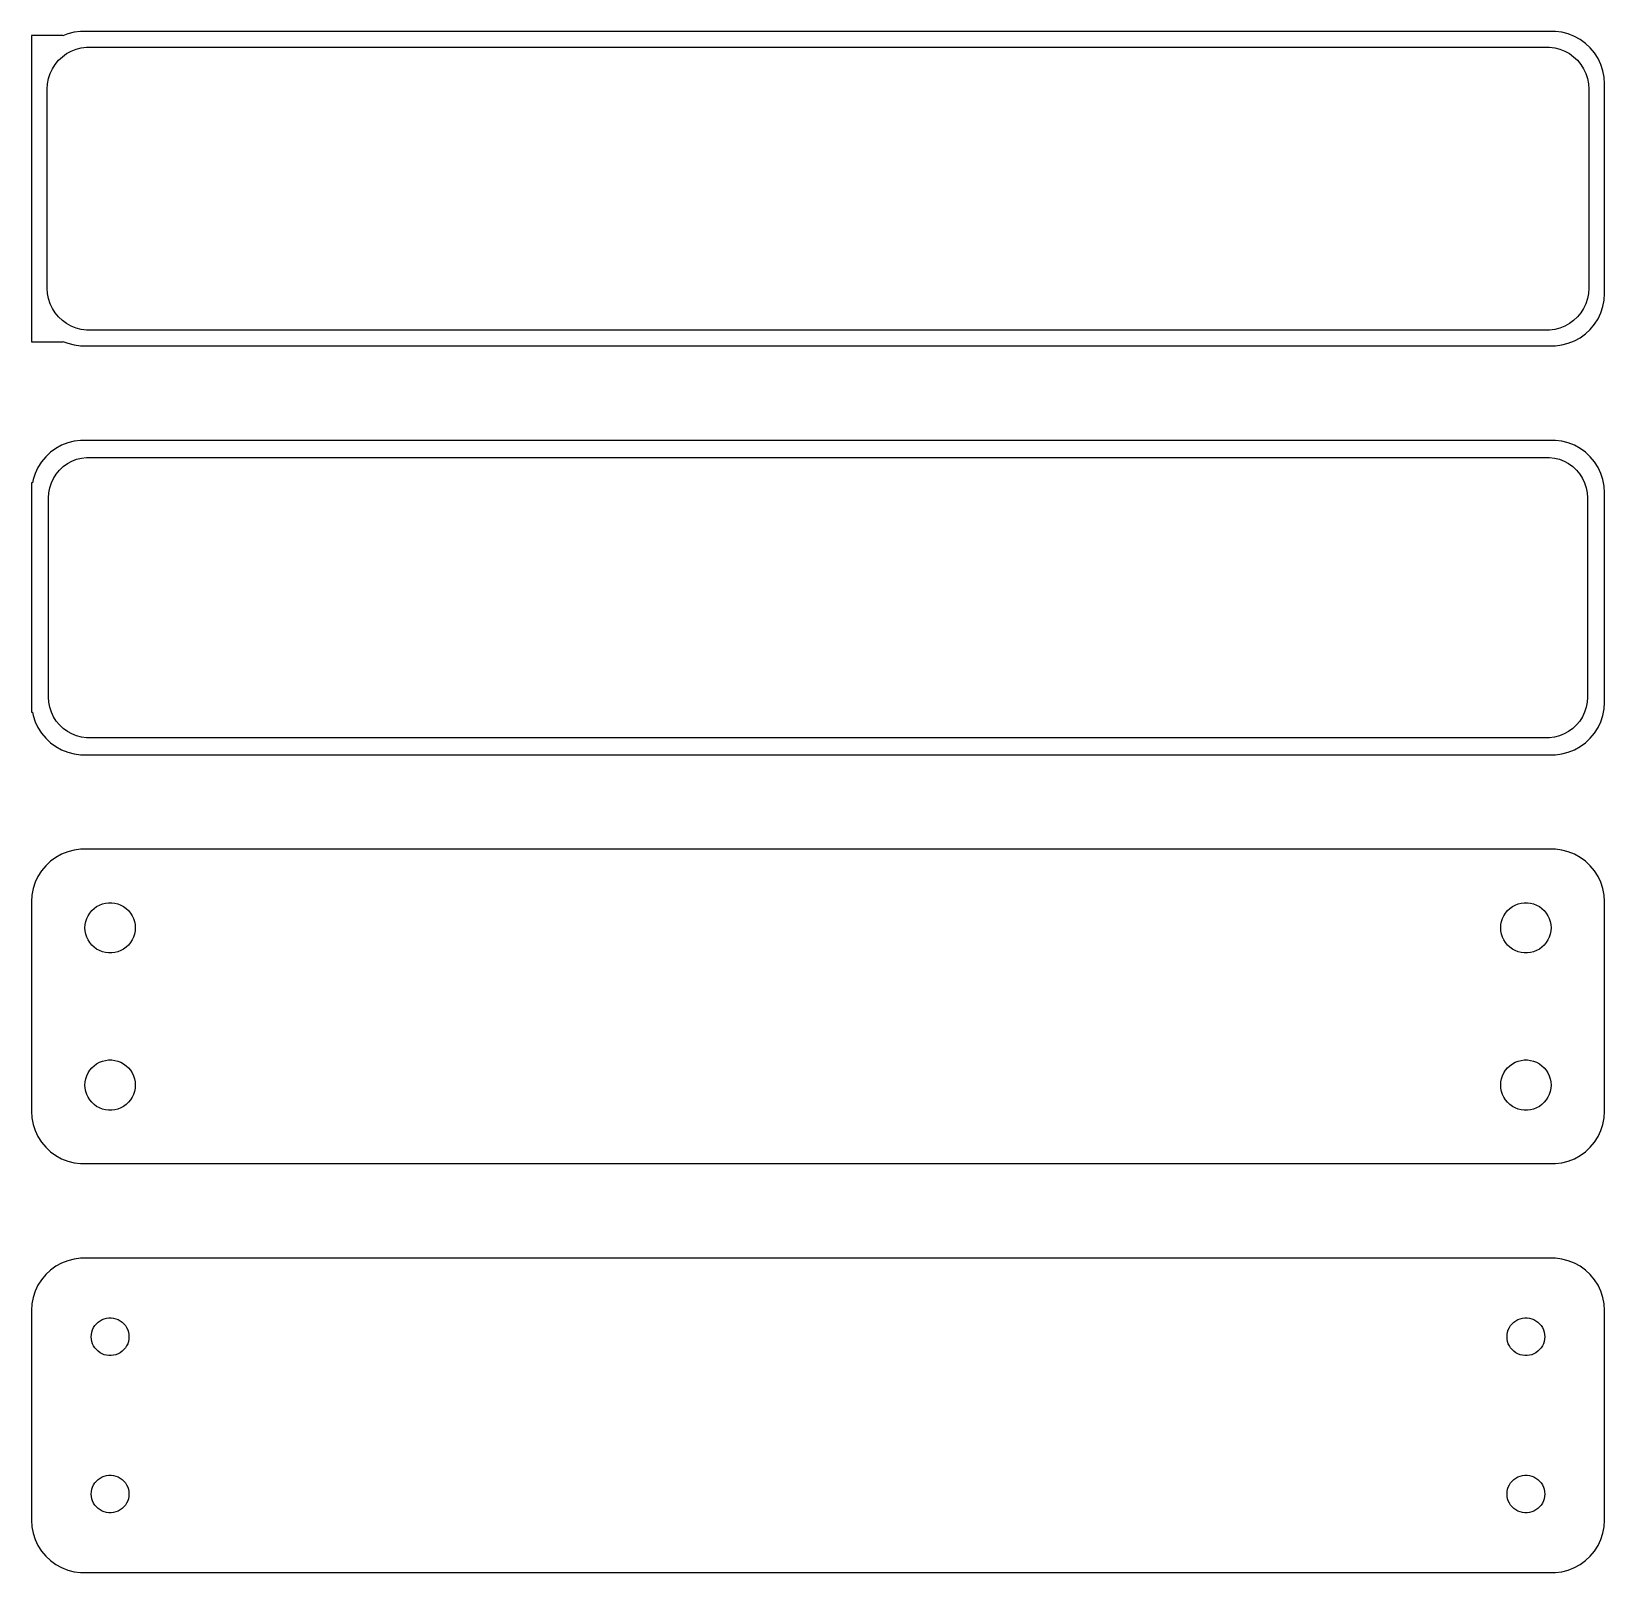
# Model space of a CAD drawing. Header units: metres. Extents: x -75 to 75, y 102 to 249.
import ezdxf

# ---------------------------------------------------------------- set-up
doc = ezdxf.new("R2010")
doc.units = ezdxf.units.M

msp = doc.modelspace()

# ---------------------------------------------------------------- linework, layer by layer
for p, q in [((-72, 248.615), (-75, 248.615)), ((-75, 248.615), (-75, 219.385)), ((-71.5451, 248.755), (-72, 248.575)), ((-72, 248.575), (-72, 248.615)), ((-70.9369, 248.911), (-71.5451, 248.755)), ((-70.3139, 248.99), (-70.9369, 248.911)), ((70.3139, 248.99), (-70.3139, 248.99)), ((70.9369, 248.911), (70.3139, 248.99)), ((71.5451, 248.755), (70.9369, 248.911)), ((72.1289, 248.524), (71.5451, 248.755)), ((72.6791, 248.222), (72.1289, 248.524)), ((73.1871, 247.853), (72.6791, 248.222)), ((73.6448, 247.423), (73.1871, 247.853)), ((-72.7361, 245.851), (-72.4159, 246.238)), ((-72.4159, 246.238), (-72.0497, 246.582)), ((-72.0497, 246.582), (-71.6433, 246.877)), ((-71.6433, 246.877), (-71.2031, 247.119)), ((-71.2031, 247.119), (-70.7361, 247.304)), ((-70.7361, 247.304), (-70.2495, 247.429)), ((-70.2495, 247.429), (-69.7512, 247.492)), ((-69.7512, 247.492), (69.7512, 247.492)), ((69.7512, 247.492), (70.2495, 247.429)), ((70.2495, 247.429), (70.7361, 247.304)), ((70.7361, 247.304), (71.2031, 247.119)), ((71.2031, 247.119), (71.6433, 246.877)), ((71.6433, 246.877), (72.0497, 246.582)), ((72.0497, 246.582), (72.4159, 246.238)), ((72.4159, 246.238), (72.7361, 245.851)), ((74.0451, 246.939), (73.6448, 247.423)), ((74.3815, 246.409), (74.0451, 246.939)), ((74.6489, 245.841), (74.3815, 246.409)), ((-73.3743, 244.495), (-73.2191, 244.972)), ((-73.2191, 244.972), (-73.0052, 245.427)), ((-73.0052, 245.427), (-72.7361, 245.851)), ((72.7361, 245.851), (73.0052, 245.427)), ((73.0052, 245.427), (73.2191, 244.972)), ((73.2191, 244.972), (73.3743, 244.495)), ((74.8429, 245.243), (74.6489, 245.841)), ((74.9606, 244.627), (74.8429, 245.243)), ((75, 244), (74.9606, 244.627)), ((-73.5, 243.5), (-73.4685, 244.001)), ((-73.5, 224.5), (-73.5, 243.5)), ((-73.4685, 244.001), (-73.3743, 244.495)), ((73.3743, 244.495), (73.4685, 244.001)), ((73.4685, 244.001), (73.5, 243.5)), ((73.5, 243.5), (73.5, 224.5)), ((75, 224), (75, 244)), ((-73.4685, 223.999), (-73.5, 224.5)), ((-73.3743, 223.505), (-73.4685, 223.999)), ((-73.2191, 223.028), (-73.3743, 223.505)), ((73.3743, 223.505), (73.2191, 223.028)), ((73.4685, 223.999), (73.3743, 223.505)), ((73.5, 224.5), (73.4685, 223.999)), ((74.9606, 223.373), (75, 224)), ((-73.0052, 222.573), (-73.2191, 223.028)), ((-72.7361, 222.149), (-73.0052, 222.573)), ((-72.4159, 221.762), (-72.7361, 222.149)), ((72.7361, 222.149), (72.4159, 221.762)), ((73.0052, 222.573), (72.7361, 222.149)), ((73.2191, 223.028), (73.0052, 222.573)), ((74.3815, 221.591), (74.6489, 222.159)), ((74.6489, 222.159), (74.8429, 222.757)), ((74.8429, 222.757), (74.9606, 223.373)), ((-72.0497, 221.418), (-72.4159, 221.762)), ((-71.6433, 221.123), (-72.0497, 221.418)), ((-71.2031, 220.881), (-71.6433, 221.123)), ((-70.7361, 220.696), (-71.2031, 220.881)), ((-70.2495, 220.571), (-70.7361, 220.696)), ((-69.7512, 220.508), (-70.2495, 220.571)), ((69.7512, 220.508), (-69.7512, 220.508)), ((70.2495, 220.571), (69.7512, 220.508)), ((70.7361, 220.696), (70.2495, 220.571)), ((71.2031, 220.881), (70.7361, 220.696)), ((71.6433, 221.123), (71.2031, 220.881)), ((72.0497, 221.418), (71.6433, 221.123)), ((72.4159, 221.762), (72.0497, 221.418)), ((73.1871, 220.147), (73.6448, 220.577)), ((73.6448, 220.577), (74.0451, 221.061)), ((74.0451, 221.061), (74.3815, 221.591)), ((-75, 219.385), (-72, 219.385)), ((-72, 219.385), (-72, 219.425)), ((-72, 219.425), (-71.5451, 219.245)), ((-71.5451, 219.245), (-70.9369, 219.089)), ((-70.9369, 219.089), (-70.3139, 219.01)), ((-70.3139, 219.01), (70.3139, 219.01)), ((70.3139, 219.01), (70.9369, 219.089)), ((70.9369, 219.089), (71.5451, 219.245)), ((71.5451, 219.245), (72.1289, 219.476)), ((72.1289, 219.476), (72.6791, 219.778)), ((72.6791, 219.778), (73.1871, 220.147)), ((-73.1871, 208.853), (-73.6448, 208.423)), ((-72.6791, 209.222), (-73.1871, 208.853)), ((-72.1289, 209.524), (-72.6791, 209.222)), ((-71.5451, 209.755), (-72.1289, 209.524)), ((-70.9369, 209.911), (-71.5451, 209.755)), ((-70.3139, 209.99), (-70.9369, 209.911)), ((70.3139, 209.99), (-70.3139, 209.99)), ((70.9369, 209.911), (70.3139, 209.99)), ((71.5451, 209.755), (70.9369, 209.911)), ((72.1289, 209.524), (71.5451, 209.755)), ((72.6791, 209.222), (72.1289, 209.524)), ((73.1871, 208.853), (72.6791, 209.222)), ((73.6448, 208.423), (73.1871, 208.853)), ((-74.3815, 207.409), (-74.6489, 206.841)), ((-74.0451, 207.939), (-74.3815, 207.409)), ((-73.6448, 208.423), (-74.0451, 207.939)), ((-72.633, 206.776), (-72.323, 207.151)), ((-72.323, 207.151), (-71.9685, 207.484)), ((-71.9685, 207.484), (-71.5751, 207.77)), ((-71.5751, 207.77), (-71.1489, 208.004)), ((-71.1489, 208.004), (-70.6967, 208.183)), ((-70.6967, 208.183), (-70.2256, 208.304)), ((-70.2256, 208.304), (-69.7432, 208.365)), ((-69.7432, 208.365), (69.7432, 208.365)), ((69.7432, 208.365), (70.2256, 208.304)), ((70.2256, 208.304), (70.6967, 208.183)), ((70.6967, 208.183), (71.1489, 208.004)), ((71.1489, 208.004), (71.5751, 207.77)), ((71.5751, 207.77), (71.9685, 207.484)), ((71.9685, 207.484), (72.323, 207.151)), ((72.323, 207.151), (72.633, 206.776)), ((74.0451, 207.939), (73.6448, 208.423)), ((74.3815, 207.409), (74.0451, 207.939)), ((74.6489, 206.841), (74.3815, 207.409)), ((-74.9, 205.944), (-75, 205.944)), ((-75, 205.944), (-75, 184.056)), ((-74.8429, 206.243), (-74.9, 205.944)), ((-74.6489, 206.841), (-74.8429, 206.243)), ((-73.251, 205.463), (-73.1007, 205.926)), ((-73.1007, 205.926), (-72.8936, 206.366)), ((-72.8936, 206.366), (-72.633, 206.776)), ((72.633, 206.776), (72.8936, 206.366)), ((72.8936, 206.366), (73.1007, 205.926)), ((73.1007, 205.926), (73.251, 205.463)), ((74.8429, 206.243), (74.6489, 206.841)), ((74.9606, 205.627), (74.8429, 206.243)), ((75, 205), (74.9606, 205.627)), ((-73.3726, 204.5), (-73.3421, 204.985)), ((-73.3726, 185.5), (-73.3726, 204.5)), ((-73.3421, 204.985), (-73.251, 205.463)), ((73.251, 205.463), (73.3421, 204.985)), ((73.3421, 204.985), (73.3726, 204.5)), ((73.3726, 204.5), (73.3726, 185.5)), ((75, 185), (75, 205)), ((-73.3421, 185.015), (-73.3726, 185.5)), ((-73.251, 184.537), (-73.3421, 185.015)), ((-73.1007, 184.074), (-73.251, 184.537)), ((73.251, 184.537), (73.1007, 184.074)), ((73.3421, 185.015), (73.251, 184.537)), ((73.3726, 185.5), (73.3421, 185.015)), ((74.9606, 184.373), (75, 185)), ((-75, 184.056), (-74.9, 184.056)), ((-74.9, 184.056), (-74.8429, 183.757)), ((-74.8429, 183.757), (-74.6489, 183.159)), ((-74.6489, 183.159), (-74.3815, 182.591)), ((-72.8936, 183.634), (-73.1007, 184.074)), ((-72.633, 183.224), (-72.8936, 183.634)), ((-72.323, 182.849), (-72.633, 183.224)), ((72.633, 183.224), (72.323, 182.849)), ((72.8936, 183.634), (72.633, 183.224)), ((73.1007, 184.074), (72.8936, 183.634)), ((74.3815, 182.591), (74.6489, 183.159)), ((74.6489, 183.159), (74.8429, 183.757)), ((74.8429, 183.757), (74.9606, 184.373)), ((-74.3815, 182.591), (-74.0451, 182.061)), ((-74.0451, 182.061), (-73.6448, 181.577)), ((-73.6448, 181.577), (-73.1871, 181.147)), ((-71.9685, 182.516), (-72.323, 182.849)), ((-71.5751, 182.23), (-71.9685, 182.516)), ((-71.1489, 181.996), (-71.5751, 182.23)), ((-70.6967, 181.817), (-71.1489, 181.996)), ((-70.2256, 181.696), (-70.6967, 181.817)), ((-69.7432, 181.635), (-70.2256, 181.696)), ((69.7432, 181.635), (-69.7432, 181.635)), ((70.2256, 181.696), (69.7432, 181.635)), ((70.6967, 181.817), (70.2256, 181.696)), ((71.1489, 181.996), (70.6967, 181.817)), ((71.5751, 182.23), (71.1489, 181.996)), ((71.9685, 182.516), (71.5751, 182.23)), ((72.323, 182.849), (71.9685, 182.516)), ((73.1871, 181.147), (73.6448, 181.577)), ((73.6448, 181.577), (74.0451, 182.061)), ((74.0451, 182.061), (74.3815, 182.591)), ((-73.1871, 181.147), (-72.6791, 180.778)), ((-72.6791, 180.778), (-72.1289, 180.476)), ((-72.1289, 180.476), (-71.5451, 180.245)), ((-71.5451, 180.245), (-70.9369, 180.089)), ((-70.9369, 180.089), (-70.3139, 180.01)), ((-70.3139, 180.01), (70.3139, 180.01)), ((70.3139, 180.01), (70.9369, 180.089)), ((70.9369, 180.089), (71.5451, 180.245)), ((71.5451, 180.245), (72.1289, 180.476)), ((72.1289, 180.476), (72.6791, 180.778)), ((72.6791, 180.778), (73.1871, 181.147)), ((-73.1871, 169.853), (-73.6448, 169.423)), ((-72.6791, 170.222), (-73.1871, 169.853)), ((-72.1289, 170.524), (-72.6791, 170.222)), ((-71.5451, 170.755), (-72.1289, 170.524)), ((-70.9369, 170.911), (-71.5451, 170.755)), ((-70.3139, 170.99), (-70.9369, 170.911)), ((70.3139, 170.99), (-70.3139, 170.99)), ((70.9369, 170.911), (70.3139, 170.99)), ((71.5451, 170.755), (70.9369, 170.911)), ((72.1289, 170.524), (71.5451, 170.755)), ((72.6791, 170.222), (72.1289, 170.524)), ((73.1871, 169.853), (72.6791, 170.222)), ((73.6448, 169.423), (73.1871, 169.853)), ((-74.3815, 168.409), (-74.6489, 167.841)), ((-74.0451, 168.939), (-74.3815, 168.409)), ((-73.6448, 169.423), (-74.0451, 168.939)), ((74.0451, 168.939), (73.6448, 169.423)), ((74.3815, 168.409), (74.0451, 168.939)), ((74.6489, 167.841), (74.3815, 168.409)), ((-74.9606, 166.627), (-75, 166)), ((-74.8429, 167.243), (-74.9606, 166.627)), ((-74.6489, 167.841), (-74.8429, 167.243)), ((74.8429, 167.243), (74.6489, 167.841)), ((74.9606, 166.627), (74.8429, 167.243)), ((75, 166), (74.9606, 166.627)), ((-75, 166), (-75, 146)), ((-69.4416, 164.911), (-69.2495, 165.143)), ((-69.2495, 165.143), (-69.0298, 165.349)), ((-69.0298, 165.349), (-68.786, 165.526)), ((-68.786, 165.526), (-68.5219, 165.672)), ((-68.5219, 165.672), (-68.2416, 165.783)), ((-68.2416, 165.783), (-67.9497, 165.857)), ((-67.9497, 165.857), (-67.6507, 165.895)), ((-67.6507, 165.895), (-67.3493, 165.895)), ((-67.3493, 165.895), (-67.0503, 165.857)), ((-67.0503, 165.857), (-66.7584, 165.783)), ((-66.7584, 165.783), (-66.4781, 165.672)), ((-66.4781, 165.672), (-66.214, 165.526)), ((-66.214, 165.526), (-65.9702, 165.349)), ((-65.9702, 165.349), (-65.7505, 165.143)), ((-65.7505, 165.143), (-65.5583, 164.911)), ((65.5583, 164.911), (65.7505, 165.143)), ((65.7505, 165.143), (65.9702, 165.349)), ((65.9702, 165.349), (66.214, 165.526)), ((66.214, 165.526), (66.4781, 165.672)), ((66.4781, 165.672), (66.7584, 165.783)), ((66.7584, 165.783), (67.0503, 165.857)), ((67.0503, 165.857), (67.3493, 165.895)), ((67.3493, 165.895), (67.6507, 165.895)), ((67.6507, 165.895), (67.9497, 165.857)), ((67.9497, 165.857), (68.2416, 165.783)), ((68.2416, 165.783), (68.5219, 165.672)), ((68.5219, 165.672), (68.786, 165.526)), ((68.786, 165.526), (69.0298, 165.349)), ((69.0298, 165.349), (69.2495, 165.143)), ((69.2495, 165.143), (69.4416, 164.911)), ((75, 146), (75, 166)), ((-69.9, 163.5), (-69.8811, 163.801)), ((-69.8811, 163.199), (-69.9, 163.5)), ((-69.8811, 163.801), (-69.8246, 164.097)), ((-69.8246, 164.097), (-69.7315, 164.383)), ((-69.7315, 164.383), (-69.6031, 164.656)), ((-69.6031, 164.656), (-69.4416, 164.911)), ((-65.5583, 164.911), (-65.3969, 164.656)), ((-65.3969, 164.656), (-65.2685, 164.383)), ((-65.2685, 164.383), (-65.1754, 164.097)), ((-65.1754, 164.097), (-65.1189, 163.801)), ((-65.1189, 163.801), (-65.1, 163.5)), ((-65.1, 163.5), (-65.1189, 163.199)), ((65.1, 163.5), (65.1189, 163.801)), ((65.1189, 163.199), (65.1, 163.5)), ((65.1189, 163.801), (65.1754, 164.097)), ((65.1754, 164.097), (65.2685, 164.383)), ((65.2685, 164.383), (65.3969, 164.656)), ((65.3969, 164.656), (65.5583, 164.911)), ((69.4416, 164.911), (69.6031, 164.656)), ((69.6031, 164.656), (69.7315, 164.383)), ((69.7315, 164.383), (69.8246, 164.097)), ((69.8246, 164.097), (69.8811, 163.801)), ((69.8811, 163.801), (69.9, 163.5)), ((69.9, 163.5), (69.8811, 163.199)), ((-69.8246, 162.903), (-69.8811, 163.199)), ((-69.7315, 162.617), (-69.8246, 162.903)), ((-69.6031, 162.344), (-69.7315, 162.617)), ((-69.4416, 162.089), (-69.6031, 162.344)), ((-69.2495, 161.857), (-69.4416, 162.089)), ((-65.5583, 162.089), (-65.7505, 161.857)), ((-65.3969, 162.344), (-65.5583, 162.089)), ((-65.2685, 162.617), (-65.3969, 162.344)), ((-65.1754, 162.903), (-65.2685, 162.617)), ((-65.1189, 163.199), (-65.1754, 162.903)), ((65.1754, 162.903), (65.1189, 163.199)), ((65.2685, 162.617), (65.1754, 162.903)), ((65.3969, 162.344), (65.2685, 162.617)), ((65.5583, 162.089), (65.3969, 162.344)), ((65.7505, 161.857), (65.5583, 162.089)), ((69.4416, 162.089), (69.2495, 161.857)), ((69.6031, 162.344), (69.4416, 162.089)), ((69.7315, 162.617), (69.6031, 162.344)), ((69.8246, 162.903), (69.7315, 162.617)), ((69.8811, 163.199), (69.8246, 162.903)), ((-69.0298, 161.651), (-69.2495, 161.857)), ((-68.786, 161.474), (-69.0298, 161.651)), ((-68.5219, 161.328), (-68.786, 161.474)), ((-68.2416, 161.217), (-68.5219, 161.328)), ((-67.9497, 161.143), (-68.2416, 161.217)), ((-67.6507, 161.105), (-67.9497, 161.143)), ((-67.3493, 161.105), (-67.6507, 161.105)), ((-67.0503, 161.143), (-67.3493, 161.105)), ((-66.7584, 161.217), (-67.0503, 161.143)), ((-66.4781, 161.328), (-66.7584, 161.217)), ((-66.214, 161.474), (-66.4781, 161.328)), ((-65.9702, 161.651), (-66.214, 161.474)), ((-65.7505, 161.857), (-65.9702, 161.651)), ((65.9702, 161.651), (65.7505, 161.857)), ((66.214, 161.474), (65.9702, 161.651)), ((66.4781, 161.328), (66.214, 161.474)), ((66.7584, 161.217), (66.4781, 161.328)), ((67.0503, 161.143), (66.7584, 161.217)), ((67.3493, 161.105), (67.0503, 161.143)), ((67.6507, 161.105), (67.3493, 161.105)), ((67.9497, 161.143), (67.6507, 161.105)), ((68.2416, 161.217), (67.9497, 161.143)), ((68.5219, 161.328), (68.2416, 161.217)), ((68.786, 161.474), (68.5219, 161.328)), ((69.0298, 161.651), (68.786, 161.474)), ((69.2495, 161.857), (69.0298, 161.651)), ((-69.4416, 149.911), (-69.2495, 150.143)), ((-69.2495, 150.143), (-69.0298, 150.349)), ((-69.0298, 150.349), (-68.786, 150.526)), ((-68.786, 150.526), (-68.5219, 150.672)), ((-68.5219, 150.672), (-68.2416, 150.783)), ((-68.2416, 150.783), (-67.9497, 150.857)), ((-67.9497, 150.857), (-67.6507, 150.895)), ((-67.6507, 150.895), (-67.3493, 150.895)), ((-67.3493, 150.895), (-67.0503, 150.857)), ((-67.0503, 150.857), (-66.7584, 150.783)), ((-66.7584, 150.783), (-66.4781, 150.672)), ((-66.4781, 150.672), (-66.214, 150.526)), ((-66.214, 150.526), (-65.9702, 150.349)), ((-65.9702, 150.349), (-65.7505, 150.143)), ((-65.7505, 150.143), (-65.5583, 149.911)), ((65.5583, 149.911), (65.7505, 150.143)), ((65.7505, 150.143), (65.9702, 150.349)), ((65.9702, 150.349), (66.214, 150.526)), ((66.214, 150.526), (66.4781, 150.672)), ((66.4781, 150.672), (66.7584, 150.783)), ((66.7584, 150.783), (67.0503, 150.857)), ((67.0503, 150.857), (67.3493, 150.895)), ((67.3493, 150.895), (67.6507, 150.895)), ((67.6507, 150.895), (67.9497, 150.857)), ((67.9497, 150.857), (68.2416, 150.783)), ((68.2416, 150.783), (68.5219, 150.672)), ((68.5219, 150.672), (68.786, 150.526)), ((68.786, 150.526), (69.0298, 150.349)), ((69.0298, 150.349), (69.2495, 150.143)), ((69.2495, 150.143), (69.4416, 149.911)), ((-69.9, 148.5), (-69.8811, 148.801)), ((-69.8811, 148.199), (-69.9, 148.5)), ((-69.8811, 148.801), (-69.8246, 149.097)), ((-69.8246, 149.097), (-69.7315, 149.383)), ((-69.7315, 149.383), (-69.6031, 149.656)), ((-69.6031, 149.656), (-69.4416, 149.911)), ((-65.5583, 149.911), (-65.3969, 149.656)), ((-65.3969, 149.656), (-65.2685, 149.383)), ((-65.2685, 149.383), (-65.1754, 149.097)), ((-65.1754, 149.097), (-65.1189, 148.801)), ((-65.1189, 148.801), (-65.1, 148.5)), ((-65.1, 148.5), (-65.1189, 148.199)), ((65.1, 148.5), (65.1189, 148.801)), ((65.1189, 148.199), (65.1, 148.5)), ((65.1189, 148.801), (65.1754, 149.097)), ((65.1754, 149.097), (65.2685, 149.383)), ((65.2685, 149.383), (65.3969, 149.656)), ((65.3969, 149.656), (65.5583, 149.911)), ((69.4416, 149.911), (69.6031, 149.656)), ((69.6031, 149.656), (69.7315, 149.383)), ((69.7315, 149.383), (69.8246, 149.097)), ((69.8246, 149.097), (69.8811, 148.801)), ((69.8811, 148.801), (69.9, 148.5)), ((69.9, 148.5), (69.8811, 148.199)), ((-69.8246, 147.903), (-69.8811, 148.199)), ((-69.7315, 147.617), (-69.8246, 147.903)), ((-69.6031, 147.344), (-69.7315, 147.617)), ((-69.4416, 147.089), (-69.6031, 147.344)), ((-69.2495, 146.857), (-69.4416, 147.089)), ((-65.5583, 147.089), (-65.7505, 146.857)), ((-65.3969, 147.344), (-65.5583, 147.089)), ((-65.2685, 147.617), (-65.3969, 147.344)), ((-65.1754, 147.903), (-65.2685, 147.617)), ((-65.1189, 148.199), (-65.1754, 147.903)), ((65.1754, 147.903), (65.1189, 148.199)), ((65.2685, 147.617), (65.1754, 147.903)), ((65.3969, 147.344), (65.2685, 147.617)), ((65.5583, 147.089), (65.3969, 147.344)), ((65.7505, 146.857), (65.5583, 147.089)), ((69.4416, 147.089), (69.2495, 146.857)), ((69.6031, 147.344), (69.4416, 147.089)), ((69.7315, 147.617), (69.6031, 147.344)), ((69.8246, 147.903), (69.7315, 147.617)), ((69.8811, 148.199), (69.8246, 147.903)), ((-75, 146), (-74.9606, 145.373)), ((-69.0298, 146.651), (-69.2495, 146.857)), ((-68.786, 146.474), (-69.0298, 146.651)), ((-68.5219, 146.328), (-68.786, 146.474)), ((-68.2416, 146.217), (-68.5219, 146.328)), ((-67.9497, 146.143), (-68.2416, 146.217)), ((-67.6507, 146.105), (-67.9497, 146.143)), ((-67.3493, 146.105), (-67.6507, 146.105)), ((-67.0503, 146.143), (-67.3493, 146.105)), ((-66.7584, 146.217), (-67.0503, 146.143)), ((-66.4781, 146.328), (-66.7584, 146.217)), ((-66.214, 146.474), (-66.4781, 146.328)), ((-65.9702, 146.651), (-66.214, 146.474)), ((-65.7505, 146.857), (-65.9702, 146.651)), ((65.9702, 146.651), (65.7505, 146.857)), ((66.214, 146.474), (65.9702, 146.651)), ((66.4781, 146.328), (66.214, 146.474)), ((66.7584, 146.217), (66.4781, 146.328)), ((67.0503, 146.143), (66.7584, 146.217)), ((67.3493, 146.105), (67.0503, 146.143)), ((67.6507, 146.105), (67.3493, 146.105)), ((67.9497, 146.143), (67.6507, 146.105)), ((68.2416, 146.217), (67.9497, 146.143)), ((68.5219, 146.328), (68.2416, 146.217)), ((68.786, 146.474), (68.5219, 146.328)), ((69.0298, 146.651), (68.786, 146.474)), ((69.2495, 146.857), (69.0298, 146.651)), ((74.9606, 145.373), (75, 146)), ((-74.9606, 145.373), (-74.8429, 144.757)), ((-74.8429, 144.757), (-74.6489, 144.159)), ((-74.6489, 144.159), (-74.3815, 143.591)), ((74.3815, 143.591), (74.6489, 144.159)), ((74.6489, 144.159), (74.8429, 144.757)), ((74.8429, 144.757), (74.9606, 145.373)), ((-74.3815, 143.591), (-74.0451, 143.061)), ((-74.0451, 143.061), (-73.6448, 142.577)), ((-73.6448, 142.577), (-73.1871, 142.147)), ((73.1871, 142.147), (73.6448, 142.577)), ((73.6448, 142.577), (74.0451, 143.061)), ((74.0451, 143.061), (74.3815, 143.591)), ((-73.1871, 142.147), (-72.6791, 141.778)), ((-72.6791, 141.778), (-72.1289, 141.476)), ((-72.1289, 141.476), (-71.5451, 141.245)), ((-71.5451, 141.245), (-70.9369, 141.089)), ((-70.9369, 141.089), (-70.3139, 141.01)), ((-70.3139, 141.01), (70.3139, 141.01)), ((70.3139, 141.01), (70.9369, 141.089)), ((70.9369, 141.089), (71.5451, 141.245)), ((71.5451, 141.245), (72.1289, 141.476)), ((72.1289, 141.476), (72.6791, 141.778)), ((72.6791, 141.778), (73.1871, 142.147)), ((-73.1871, 130.853), (-73.6448, 130.423)), ((-72.6791, 131.222), (-73.1871, 130.853)), ((-72.1289, 131.524), (-72.6791, 131.222)), ((-71.5451, 131.755), (-72.1289, 131.524)), ((-70.9369, 131.911), (-71.5451, 131.755)), ((-70.3139, 131.99), (-70.9369, 131.911)), ((70.3139, 131.99), (-70.3139, 131.99)), ((70.9369, 131.911), (70.3139, 131.99)), ((71.5451, 131.755), (70.9369, 131.911)), ((72.1289, 131.524), (71.5451, 131.755)), ((72.6791, 131.222), (72.1289, 131.524)), ((73.1871, 130.853), (72.6791, 131.222)), ((73.6448, 130.423), (73.1871, 130.853)), ((-74.3815, 129.409), (-74.6489, 128.841)), ((-74.0451, 129.939), (-74.3815, 129.409)), ((-73.6448, 130.423), (-74.0451, 129.939)), ((74.0451, 129.939), (73.6448, 130.423)), ((74.3815, 129.409), (74.0451, 129.939)), ((74.6489, 128.841), (74.3815, 129.409)), ((-74.9606, 127.627), (-75, 127)), ((-74.8429, 128.243), (-74.9606, 127.627)), ((-74.6489, 128.841), (-74.8429, 128.243)), ((74.8429, 128.243), (74.6489, 128.841)), ((74.9606, 127.627), (74.8429, 128.243)), ((75, 127), (74.9606, 127.627)), ((-75, 127), (-75, 107)), ((-68.6474, 125.887), (-68.4645, 126.02)), ((-68.4645, 126.02), (-68.2664, 126.129)), ((-68.2664, 126.129), (-68.0562, 126.212)), ((-68.0562, 126.212), (-67.8373, 126.268)), ((-67.8373, 126.268), (-67.613, 126.296)), ((-67.613, 126.296), (-67.387, 126.296)), ((-67.387, 126.296), (-67.1627, 126.268)), ((-67.1627, 126.268), (-66.9438, 126.212)), ((-66.9438, 126.212), (-66.7336, 126.129)), ((-66.7336, 126.129), (-66.5355, 126.02)), ((-66.5355, 126.02), (-66.3526, 125.887)), ((66.3526, 125.887), (66.5355, 126.02)), ((66.5355, 126.02), (66.7336, 126.129)), ((66.7336, 126.129), (66.9438, 126.212)), ((66.9438, 126.212), (67.1627, 126.268)), ((67.1627, 126.268), (67.387, 126.296)), ((67.387, 126.296), (67.613, 126.296)), ((67.613, 126.296), (67.8373, 126.268)), ((67.8373, 126.268), (68.0562, 126.212)), ((68.0562, 126.212), (68.2664, 126.129)), ((68.2664, 126.129), (68.4645, 126.02)), ((68.4645, 126.02), (68.6474, 125.887)), ((75, 107), (75, 127)), ((-69.3, 124.5), (-69.2858, 124.726)), ((-69.2858, 124.274), (-69.3, 124.5)), ((-69.2858, 124.726), (-69.2434, 124.948)), ((-69.2434, 124.948), (-69.1736, 125.163)), ((-69.1736, 125.163), (-69.0773, 125.367)), ((-69.0773, 125.367), (-68.9562, 125.558)), ((-68.9562, 125.558), (-68.8121, 125.732)), ((-68.8121, 125.732), (-68.6474, 125.887)), ((-66.3526, 125.887), (-66.1879, 125.732)), ((-66.1879, 125.732), (-66.0438, 125.558)), ((-66.0438, 125.558), (-65.9226, 125.367)), ((-65.9226, 125.367), (-65.8264, 125.163)), ((-65.8264, 125.163), (-65.7565, 124.948)), ((-65.7565, 124.948), (-65.7142, 124.726)), ((-65.7142, 124.726), (-65.7, 124.5)), ((-65.7, 124.5), (-65.7142, 124.274)), ((65.7, 124.5), (65.7142, 124.726)), ((65.7142, 124.274), (65.7, 124.5)), ((65.7142, 124.726), (65.7565, 124.948)), ((65.7565, 124.948), (65.8264, 125.163)), ((65.8264, 125.163), (65.9226, 125.367)), ((65.9226, 125.367), (66.0438, 125.558)), ((66.0438, 125.558), (66.1879, 125.732)), ((66.1879, 125.732), (66.3526, 125.887)), ((68.6474, 125.887), (68.8121, 125.732)), ((68.8121, 125.732), (68.9562, 125.558)), ((68.9562, 125.558), (69.0773, 125.367)), ((69.0773, 125.367), (69.1736, 125.163)), ((69.1736, 125.163), (69.2434, 124.948)), ((69.2434, 124.948), (69.2858, 124.726)), ((69.2858, 124.726), (69.3, 124.5)), ((69.3, 124.5), (69.2858, 124.274)), ((-69.2434, 124.052), (-69.2858, 124.274)), ((-69.1736, 123.837), (-69.2434, 124.052)), ((-69.0773, 123.633), (-69.1736, 123.837)), ((-68.9562, 123.442), (-69.0773, 123.633)), ((-68.8121, 123.268), (-68.9562, 123.442)), ((-68.6474, 123.113), (-68.8121, 123.268)), ((-68.4645, 122.98), (-68.6474, 123.113)), ((-66.3526, 123.113), (-66.5355, 122.98)), ((-66.1879, 123.268), (-66.3526, 123.113)), ((-66.0438, 123.442), (-66.1879, 123.268)), ((-65.9226, 123.633), (-66.0438, 123.442)), ((-65.8264, 123.837), (-65.9226, 123.633)), ((-65.7565, 124.052), (-65.8264, 123.837)), ((-65.7142, 124.274), (-65.7565, 124.052)), ((65.7565, 124.052), (65.7142, 124.274)), ((65.8264, 123.837), (65.7565, 124.052)), ((65.9226, 123.633), (65.8264, 123.837)), ((66.0438, 123.442), (65.9226, 123.633)), ((66.1879, 123.268), (66.0438, 123.442)), ((66.3526, 123.113), (66.1879, 123.268)), ((66.5355, 122.98), (66.3526, 123.113)), ((68.6474, 123.113), (68.4645, 122.98)), ((68.8121, 123.268), (68.6474, 123.113)), ((68.9562, 123.442), (68.8121, 123.268)), ((69.0773, 123.633), (68.9562, 123.442)), ((69.1736, 123.837), (69.0773, 123.633)), ((69.2434, 124.052), (69.1736, 123.837)), ((69.2858, 124.274), (69.2434, 124.052)), ((-68.2664, 122.871), (-68.4645, 122.98)), ((-68.0562, 122.788), (-68.2664, 122.871)), ((-67.8373, 122.732), (-68.0562, 122.788)), ((-67.613, 122.704), (-67.8373, 122.732)), ((-67.387, 122.704), (-67.613, 122.704)), ((-67.1627, 122.732), (-67.387, 122.704)), ((-66.9438, 122.788), (-67.1627, 122.732)), ((-66.7336, 122.871), (-66.9438, 122.788)), ((-66.5355, 122.98), (-66.7336, 122.871)), ((66.7336, 122.871), (66.5355, 122.98)), ((66.9438, 122.788), (66.7336, 122.871)), ((67.1627, 122.732), (66.9438, 122.788)), ((67.387, 122.704), (67.1627, 122.732)), ((67.613, 122.704), (67.387, 122.704)), ((67.8373, 122.732), (67.613, 122.704)), ((68.0562, 122.788), (67.8373, 122.732)), ((68.2664, 122.871), (68.0562, 122.788)), ((68.4645, 122.98), (68.2664, 122.871)), ((-68.6474, 110.887), (-68.4645, 111.02)), ((-68.4645, 111.02), (-68.2664, 111.129)), ((-68.2664, 111.129), (-68.0562, 111.212)), ((-68.0562, 111.212), (-67.8373, 111.268)), ((-67.8373, 111.268), (-67.613, 111.296)), ((-67.613, 111.296), (-67.387, 111.296)), ((-67.387, 111.296), (-67.1627, 111.268)), ((-67.1627, 111.268), (-66.9438, 111.212)), ((-66.9438, 111.212), (-66.7336, 111.129)), ((-66.7336, 111.129), (-66.5355, 111.02)), ((-66.5355, 111.02), (-66.3526, 110.887)), ((66.3526, 110.887), (66.5355, 111.02)), ((66.5355, 111.02), (66.7336, 111.129)), ((66.7336, 111.129), (66.9438, 111.212)), ((66.9438, 111.212), (67.1627, 111.268)), ((67.1627, 111.268), (67.387, 111.296)), ((67.387, 111.296), (67.613, 111.296)), ((67.613, 111.296), (67.8373, 111.268)), ((67.8373, 111.268), (68.0562, 111.212)), ((68.0562, 111.212), (68.2664, 111.129)), ((68.2664, 111.129), (68.4645, 111.02)), ((68.4645, 111.02), (68.6474, 110.887)), ((-69.3, 109.5), (-69.2858, 109.726)), ((-69.2858, 109.274), (-69.3, 109.5)), ((-69.2858, 109.726), (-69.2434, 109.948)), ((-69.2434, 109.948), (-69.1736, 110.163)), ((-69.1736, 110.163), (-69.0773, 110.367)), ((-69.0773, 110.367), (-68.9562, 110.558)), ((-68.9562, 110.558), (-68.8121, 110.732)), ((-68.8121, 110.732), (-68.6474, 110.887)), ((-66.3526, 110.887), (-66.1879, 110.732)), ((-66.1879, 110.732), (-66.0438, 110.558)), ((-66.0438, 110.558), (-65.9226, 110.367)), ((-65.9226, 110.367), (-65.8264, 110.163)), ((-65.8264, 110.163), (-65.7565, 109.948)), ((-65.7565, 109.948), (-65.7142, 109.726)), ((-65.7142, 109.726), (-65.7, 109.5)), ((-65.7, 109.5), (-65.7142, 109.274)), ((65.7, 109.5), (65.7142, 109.726)), ((65.7142, 109.274), (65.7, 109.5)), ((65.7142, 109.726), (65.7565, 109.948)), ((65.7565, 109.948), (65.8264, 110.163)), ((65.8264, 110.163), (65.9226, 110.367)), ((65.9226, 110.367), (66.0438, 110.558)), ((66.0438, 110.558), (66.1879, 110.732)), ((66.1879, 110.732), (66.3526, 110.887)), ((68.6474, 110.887), (68.8121, 110.732)), ((68.8121, 110.732), (68.9562, 110.558)), ((68.9562, 110.558), (69.0773, 110.367)), ((69.0773, 110.367), (69.1736, 110.163)), ((69.1736, 110.163), (69.2434, 109.948)), ((69.2434, 109.948), (69.2858, 109.726)), ((69.2858, 109.726), (69.3, 109.5)), ((69.3, 109.5), (69.2858, 109.274)), ((-69.2434, 109.052), (-69.2858, 109.274)), ((-69.1736, 108.837), (-69.2434, 109.052)), ((-69.0773, 108.633), (-69.1736, 108.837)), ((-68.9562, 108.442), (-69.0773, 108.633)), ((-68.8121, 108.268), (-68.9562, 108.442)), ((-68.6474, 108.113), (-68.8121, 108.268)), ((-68.4645, 107.98), (-68.6474, 108.113)), ((-66.3526, 108.113), (-66.5355, 107.98)), ((-66.1879, 108.268), (-66.3526, 108.113)), ((-66.0438, 108.442), (-66.1879, 108.268)), ((-65.9226, 108.633), (-66.0438, 108.442)), ((-65.8264, 108.837), (-65.9226, 108.633)), ((-65.7565, 109.052), (-65.8264, 108.837)), ((-65.7142, 109.274), (-65.7565, 109.052)), ((65.7565, 109.052), (65.7142, 109.274)), ((65.8264, 108.837), (65.7565, 109.052)), ((65.9226, 108.633), (65.8264, 108.837)), ((66.0438, 108.442), (65.9226, 108.633)), ((66.1879, 108.268), (66.0438, 108.442)), ((66.3526, 108.113), (66.1879, 108.268)), ((66.5355, 107.98), (66.3526, 108.113)), ((68.6474, 108.113), (68.4645, 107.98)), ((68.8121, 108.268), (68.6474, 108.113)), ((68.9562, 108.442), (68.8121, 108.268)), ((69.0773, 108.633), (68.9562, 108.442)), ((69.1736, 108.837), (69.0773, 108.633)), ((69.2434, 109.052), (69.1736, 108.837)), ((69.2858, 109.274), (69.2434, 109.052)), ((-75, 107), (-74.9606, 106.373)), ((-68.2664, 107.871), (-68.4645, 107.98)), ((-68.0562, 107.788), (-68.2664, 107.871)), ((-67.8373, 107.732), (-68.0562, 107.788)), ((-67.613, 107.704), (-67.8373, 107.732)), ((-67.387, 107.704), (-67.613, 107.704)), ((-67.1627, 107.732), (-67.387, 107.704)), ((-66.9438, 107.788), (-67.1627, 107.732)), ((-66.7336, 107.871), (-66.9438, 107.788)), ((-66.5355, 107.98), (-66.7336, 107.871)), ((66.7336, 107.871), (66.5355, 107.98)), ((66.9438, 107.788), (66.7336, 107.871)), ((67.1627, 107.732), (66.9438, 107.788)), ((67.387, 107.704), (67.1627, 107.732)), ((67.613, 107.704), (67.387, 107.704)), ((67.8373, 107.732), (67.613, 107.704)), ((68.0562, 107.788), (67.8373, 107.732)), ((68.2664, 107.871), (68.0562, 107.788)), ((68.4645, 107.98), (68.2664, 107.871)), ((74.9606, 106.373), (75, 107)), ((-74.9606, 106.373), (-74.8429, 105.757)), ((-74.8429, 105.757), (-74.6489, 105.159)), ((-74.6489, 105.159), (-74.3815, 104.591)), ((74.3815, 104.591), (74.6489, 105.159)), ((74.6489, 105.159), (74.8429, 105.757)), ((74.8429, 105.757), (74.9606, 106.373)), ((-74.3815, 104.591), (-74.0451, 104.061)), ((-74.0451, 104.061), (-73.6448, 103.577)), ((-73.6448, 103.577), (-73.1871, 103.147)), ((73.1871, 103.147), (73.6448, 103.577)), ((73.6448, 103.577), (74.0451, 104.061)), ((74.0451, 104.061), (74.3815, 104.591)), ((-73.1871, 103.147), (-72.6791, 102.778)), ((-72.6791, 102.778), (-72.1289, 102.476)), ((-72.1289, 102.476), (-71.5451, 102.245)), ((-71.5451, 102.245), (-70.9369, 102.089)), ((-70.9369, 102.089), (-70.3139, 102.01)), ((-70.3139, 102.01), (70.3139, 102.01)), ((70.3139, 102.01), (70.9369, 102.089)), ((70.9369, 102.089), (71.5451, 102.245)), ((71.5451, 102.245), (72.1289, 102.476)), ((72.1289, 102.476), (72.6791, 102.778)), ((72.6791, 102.778), (73.1871, 103.147))]:
    msp.add_line(p, q)

doc.saveas('drawing.dxf')
